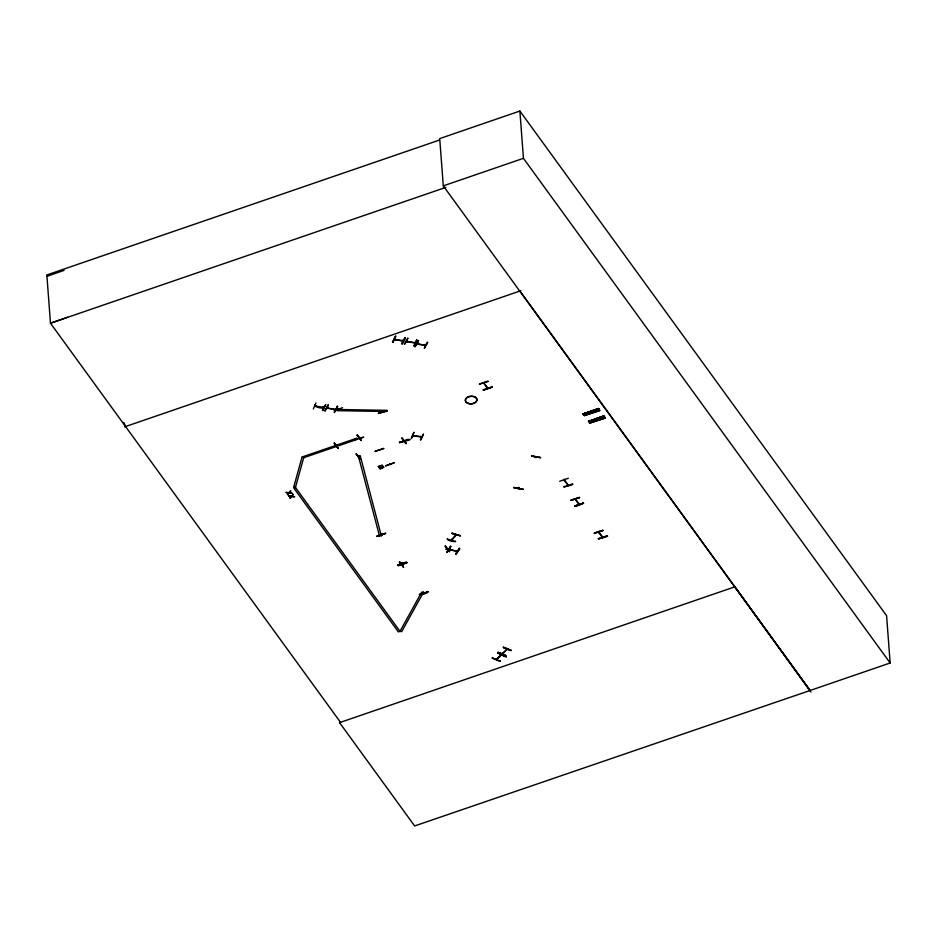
<?xml version="1.0" encoding="UTF-8"?>
<svg xmlns="http://www.w3.org/2000/svg" width="937" height="937" viewBox="0 0 937 937"><rect width="100%" height="100%" fill="white"/><g stroke="black" fill="none" stroke-linecap="round" stroke-linejoin="round"><path stroke-width="1.41" d="M383.725 448.343L375.222 451.247M487.826 388.234L483.937 382.928M568.22 485.425L564.004 479.51L564.015 480.294L564.449 480.751L564.261 479.357M599.223 531.841L598.825 532.638L599.2 532.075M359.41 438.27L358.941 437.181M383.069 412.444L383.057 412.292M381.429 534.242L381.558 535.624L381.605 534.324M402.418 563.582L402.723 564.507L401.938 562.633M402.816 563.676L402.945 565.058L402.992 563.758M423.829 593.121L423.325 592.067M455.839 534.804L451.318 540.251L452.091 539.255M523.01 489.325L514.097 487.884L523.01 488.985M358.321 456.542L359.269 456.225M402.957 441.21L402.828 440.741M446.539 549.48L447.136 548.977M447.265 549.199L446.352 549.211M337.144 409.469L336.969 410.664L386.641 411.519L386.805 410.336L337.144 409.469L337.097 408.883M447.336 538.693C445.965 540.415 455.897 542.511 455.546 541.235M334.169 443.189L338.292 448.542L334.404 443.154M338.245 448.495L334.368 443.072M492.312 658.172L499.948 661.381L500.217 660.702M497.57 653.089C514.788 659.824 502.49 656.603 497.84 652.421M497.816 652.808L505.207 656.31M387.051 410.722L378.513 413.322M377.037 536.304L385.552 533.422M398.424 565.737L406.951 562.832M571.008 500.452L579.523 497.57M488.001 381.418L479.346 384.123L487.99 381.125M594.374 533.364L602.878 530.424M506.964 649.142L496.27 659.402L496.809 658.863M497.125 658.477L496.715 659.461M502.384 653.405L501.494 654.881L501.072 654.307M518.793 487.837L518.536 488.329M302.124 456.741L293.656 487.299L295.436 487.439L399.994 631.327L401.692 631.655L423.325 592.547L421.627 592.207L399.994 631.327L398.342 631.889L293.785 488.013L295.436 487.439L303.916 456.893M522.987 489.419L514.237 487.638M356.388 453.906L360.323 459.341L355.99 454.082L356.435 453.543M358.543 456.752L359.234 455.733M411.402 438.563L413.978 432.226L411.366 438.165M413.65 435.342L412.725 435.728L421.65 437.04M420.713 436.185L420.654 436.888L421.744 436.829M420.865 439.98L423.489 433.972L420.444 439.863M452.102 539.841L451.81 539.173M450.685 546.107L446.961 552.162M450.662 546.423L446.914 552.198L450.744 546.505M315.933 402.957L313.345 408.942M322.843 406.799C326.099 409.692 313.45 407.115 315.137 405.229L315.863 406.318L314.82 405.463M315.617 405.627L315.968 406.108M322.843 410.605L325.725 404.632L322.41 410.441M328.36 404.667L324.975 410.886L328.301 404.69M324.975 410.898L328.395 405.053M327.774 408.274L327.833 407.384M334.954 409.539L335.868 409.446M337.25 406.189L337.777 406.67L334.357 412.503L337.308 406.225M395.484 336.36L392.521 342.31L395.906 336.09M395.437 336.406L393.013 342.415M394.418 339.557C395.953 340.67 395.402 337.297 395.215 339.721M401.903 343.938C410.254 330.105 399.865 343.75 402.395 344.02L405.311 338.081L404.784 337.613M407.911 338.07L404.526 344.289L407.818 338.386M407.372 340.787L407.419 341.7L406.459 341.583M415.314 343.047L414.295 342.392M413.908 345.917L416.86 339.639L414.4 345.999L413.873 345.519M418.511 340.494L414.974 346.702L418.452 340.518M447.336 539.044L455.569 541.621M418.089 340.752L414.986 346.655M418.476 340.775L415.384 346.421M418.007 343.422L416.988 343.996M425.691 344.582C426.276 346.14 424.203 345.589 425.07 344.465M427.822 342.555L424.297 348.412L427.342 342.122M378.384 466.497L382.073 465.057L383.947 467.387L380.258 468.84L378.384 466.497L380.258 468.84M531.654 456.19L540.59 457.643L531.654 455.792M514.097 487.931L514.249 487.217M518.536 488.4L518.84 487.322M535.894 457.689L536.187 457.115M518.864 488.517L518.84 487.872M540.567 457.619L531.677 456.073M358.648 437.274L358.894 437.919M390.155 464.518L389.862 463.745M456.155 534.98L451.681 540.368M492.534 657.915L500.171 661.112M449.865 549.023L449.655 549.75L449.713 548.731M459.353 548.204L455.616 554.317L459.798 548.649L456.085 554.388M501.143 654.658L502.115 653.288M483.644 383.034L487.474 388.351M568.185 485.366L564.308 480.049M602.421 537.451L598.509 532.064M602.69 537.264L598.848 532.029M338.14 408.883L338.608 409.574M359.363 438.211L358.672 437.919M381.183 535.027L381.57 535.577L381.136 534.336M402.57 564.461L402.687 563.98M423.77 593.074L423.067 592.652L423.501 593.262M578.972 504.516L575.119 499.234L575.845 499.187M575.576 499.175L575.857 499.597M451.939 533.481L460.372 535.788L451.95 533.083M460.348 535.765L451.997 533.352M535.718 457.151L535.472 457.209M286.066 492.253L289.018 492.757L290.564 490.707M287.401 494.08L287.729 494.877L289.287 492.815M288.608 495.743L291.559 496.247L293.094 494.197M289.931 497.57L290.259 498.367L291.817 496.305M287.425 494.467L288.678 492.757M289.592 492.417L290.857 491.117M289.966 497.957L291.22 496.247M292.133 495.907L293.386 494.607M492.312 658.184L492.593 657.505M498.297 652.363L505.957 655.584L498.32 652.386M496.669 659.484L507.245 649.294L506.589 649.341M503.286 647.209L511.204 650.512L503.544 647.291M575.88 499.679L575.833 498.847L575.541 499.714M579.312 504.469L575.623 499.152M358.414 455.733C358.18 457.432 359.949 456.471 359 455.534M455.757 535.378L455.886 534.746M399.666 561.989L403.636 567.4L399.314 562.141L399.759 561.603M394.524 339.346L403.343 340.799M403.308 341.08L402.383 340.213M406.599 340.599L406.541 341.572L415.22 343.036M406.693 340.599L406.623 341.337L415.243 342.778M315.769 406.307L315.125 405.252M326.99 407.923L327.903 408.017L327.763 407.302M506.87 649.154L506.776 649.751M417.059 343.738L425.796 345.343M448.952 549.293L449.116 548.578M457.315 551.518L448.905 549.515L448.764 548.801M358.484 456.46L379.52 536.034L381.312 535.753L360.253 455.815M359.246 456.495L359.023 455.569M583.189 413.978L598.813 409.094L598.462 408.415L583.306 414.049M598.614 408.813L583.142 413.92L598.696 408.837M599.399 409.961L584.313 415.501M583.048 413.697L584.208 415.431L599.832 410.547L584.383 415.712L584.044 415.044L599.469 409.867L584.067 415.15M599.715 410.301L598.544 408.708M603.815 415.969L588.541 421.345L603.885 415.887L605.15 417.691L589.631 422.903L588.413 421.146M588.623 421.451L603.978 416.204M589.42 422.61L604.892 417.34L605.255 418.019L589.713 422.938M315.066 405.955L323.757 407.419M327.025 407.244L327.083 407.935L335.774 409.645L326.978 408.134L327.13 407.232M425 345.203L424.859 344.488M498.062 652.562L505.699 655.759M46.955 276.333L64.091 270.348M67.616 317.245L50.481 323.218L46.85 274.951L439.418 140.081M519.883 111.046L439.722 138.594L443.283 185.877L809.99 690.522L890.15 662.986L886.589 615.703L519.883 111.046L523.443 158.33L890.15 662.986M443.283 185.877L523.443 158.33M445.813 187.4L50.481 323.218L340.482 722.31L339.557 722.638L734.889 586.82L810.95 692.056M124.621 426.85L520.878 290.716M487.088 387.321L487.158 387.941M483.668 390.12C510.091 381.16 464.822 396.152 491.972 386.84M559.705 481.255L568.361 478.245M564.039 487.217C578.07 481.185 573.093 485.928 563.793 486.537M602.913 530.553L594.199 533.176L602.854 530.155M601.952 536.362L602.022 536.971M598.532 539.103C614.555 533.071 606.122 537.85 598.286 538.459M340.436 722.24L339.51 722.568L414.634 825.954L809.99 690.522M383.737 448.624L375.151 451.458M385.681 465.654L394.208 462.796M394.196 462.749L385.739 466.029M334.017 410.839L342.544 407.689M338.573 410.125L338.222 409.703M387.086 410.839L378.349 413.428L387.04 410.441M355.018 439.699L363.732 437.169L354.971 439.371M401.961 438.305L406.283 443.552L401.926 437.919M399.701 442.768C419.553 435.787 406.189 441.924 399.467 442.123M385.599 533.54L376.861 536.116L385.54 533.141M579.57 497.688L570.832 500.264L579.511 497.289M445.274 546.376L449.608 551.612L445.251 545.978M578.586 503.977L578.843 503.38M397.967 564.824L406.927 562.575M398.213 565.515L406.728 562.622L398.202 565.468M446.281 549.269L447.008 549M401.774 564.788L402.992 564.461M583.622 503.333C566.791 508.17 578.925 506.776 583.388 502.689M419.354 594.257C418.968 595.428 429.275 593.414 427.881 591.364M598.802 409.094L583.376 414.259M589.56 422.81L605.161 417.808M589.818 423.184L605.243 418.019M357.372 435.225L361.272 440.648L357.126 434.944M402.395 564.32L402.828 564.976M358.508 456.694L360.3 456.413M425.667 345.601L417.047 343.961M336.652 445.602L336.723 445.11M338.433 408.79L338.878 409.586M403.601 441.128L403.144 440.039M575.529 499.772L575.541 499.14M402.032 438.223L405.885 443.623M449.198 551.682L445.309 545.99M403.109 341.08L394.536 339.592M289.627 492.803L292.192 493.307L289.31 493.202M286.101 492.639L288.713 493.155M292.157 496.294L294.733 496.797L291.852 496.692M288.631 496.13L291.243 496.645M302.171 457.338L303.963 457.479M449.151 549.305L457.537 551.343M412.877 435.482L421.568 436.771M446.328 549.48L446.153 548.801M407.431 341.478L407.314 340.705M511.204 650.512L503.31 647.467L510.923 650.407M459.399 548.508L455.593 553.931M598.93 532.064L598.907 532.614M403.484 441.034L403.437 439.933M401.985 563.723L401.645 562.739M423.372 593.156L423.032 592.161M519.953 291.032L809.966 690.124M572.542 484.312L572.296 483.621M607.035 536.233L606.789 535.542M492.171 387.204L491.925 386.512M357.149 435.342L361.003 440.331M575.119 506.261L574.873 505.57M398.002 565.222L398.412 565.456M602.304 416.415L603.58 418.218M596.881 408.942L598.146 410.746M595.838 409.293L597.103 411.097M601.261 416.766L602.538 418.57M594.269 409.82L595.545 411.624M599.692 417.293L600.968 419.097M598.31 417.761L599.575 419.565M592.875 410.289L594.152 412.093M596.74 418.277L598.017 420.081M591.317 410.816L592.582 412.62M584.594 413.053L585.871 414.857M590.029 420.526L591.294 422.329M598.345 538.845L606.836 535.87M408.204 439.863L407.982 439.242M398.026 565.198L406.494 561.942M456.542 551.331L456.542 550.616M448.823 549.492L448.893 548.602M123.86 422.482L124.996 425.187M598.474 532.122L598.497 531.431M575.142 498.613L575.154 499.316M564.437 479.439L564.484 480.131M424.848 344.711L424.894 345.402M395.262 339.018L395.191 339.756M401.727 563.805L401.739 564.578L401.598 563.922M358.496 456.014L358.672 456.729M338.468 408.848L338.62 410.172M314.926 405.252L314.973 406.166M295.389 486.853L295.436 487.439M379.661 466.521L380.457 467.926L382.109 467.762L382.823 466.755L381.874 465.9L379.661 466.521M356.4 438.317L302.686 456.776L303.447 457.818L357.161 439.371L356.4 438.317M408.028 439.57L399.525 442.51L408.028 439.57M583.435 503.017L574.931 505.945L583.446 503.064M427.928 591.704L419.413 594.632L427.94 591.751M467.797 403.378A5.821 3.783 -4.3 0 0 476.933 400.24A5.821 3.783 -4.3 0 0 468.723 396.796A5.821 3.783 -4.3 0 0 467.797 403.378M467.762 403.215A5.856 3.807 -4.3 0 0 476.956 400.052A5.856 3.807 -4.3 0 0 468.699 396.597A5.856 3.807 -4.3 0 0 467.762 403.215"/></g></svg>
